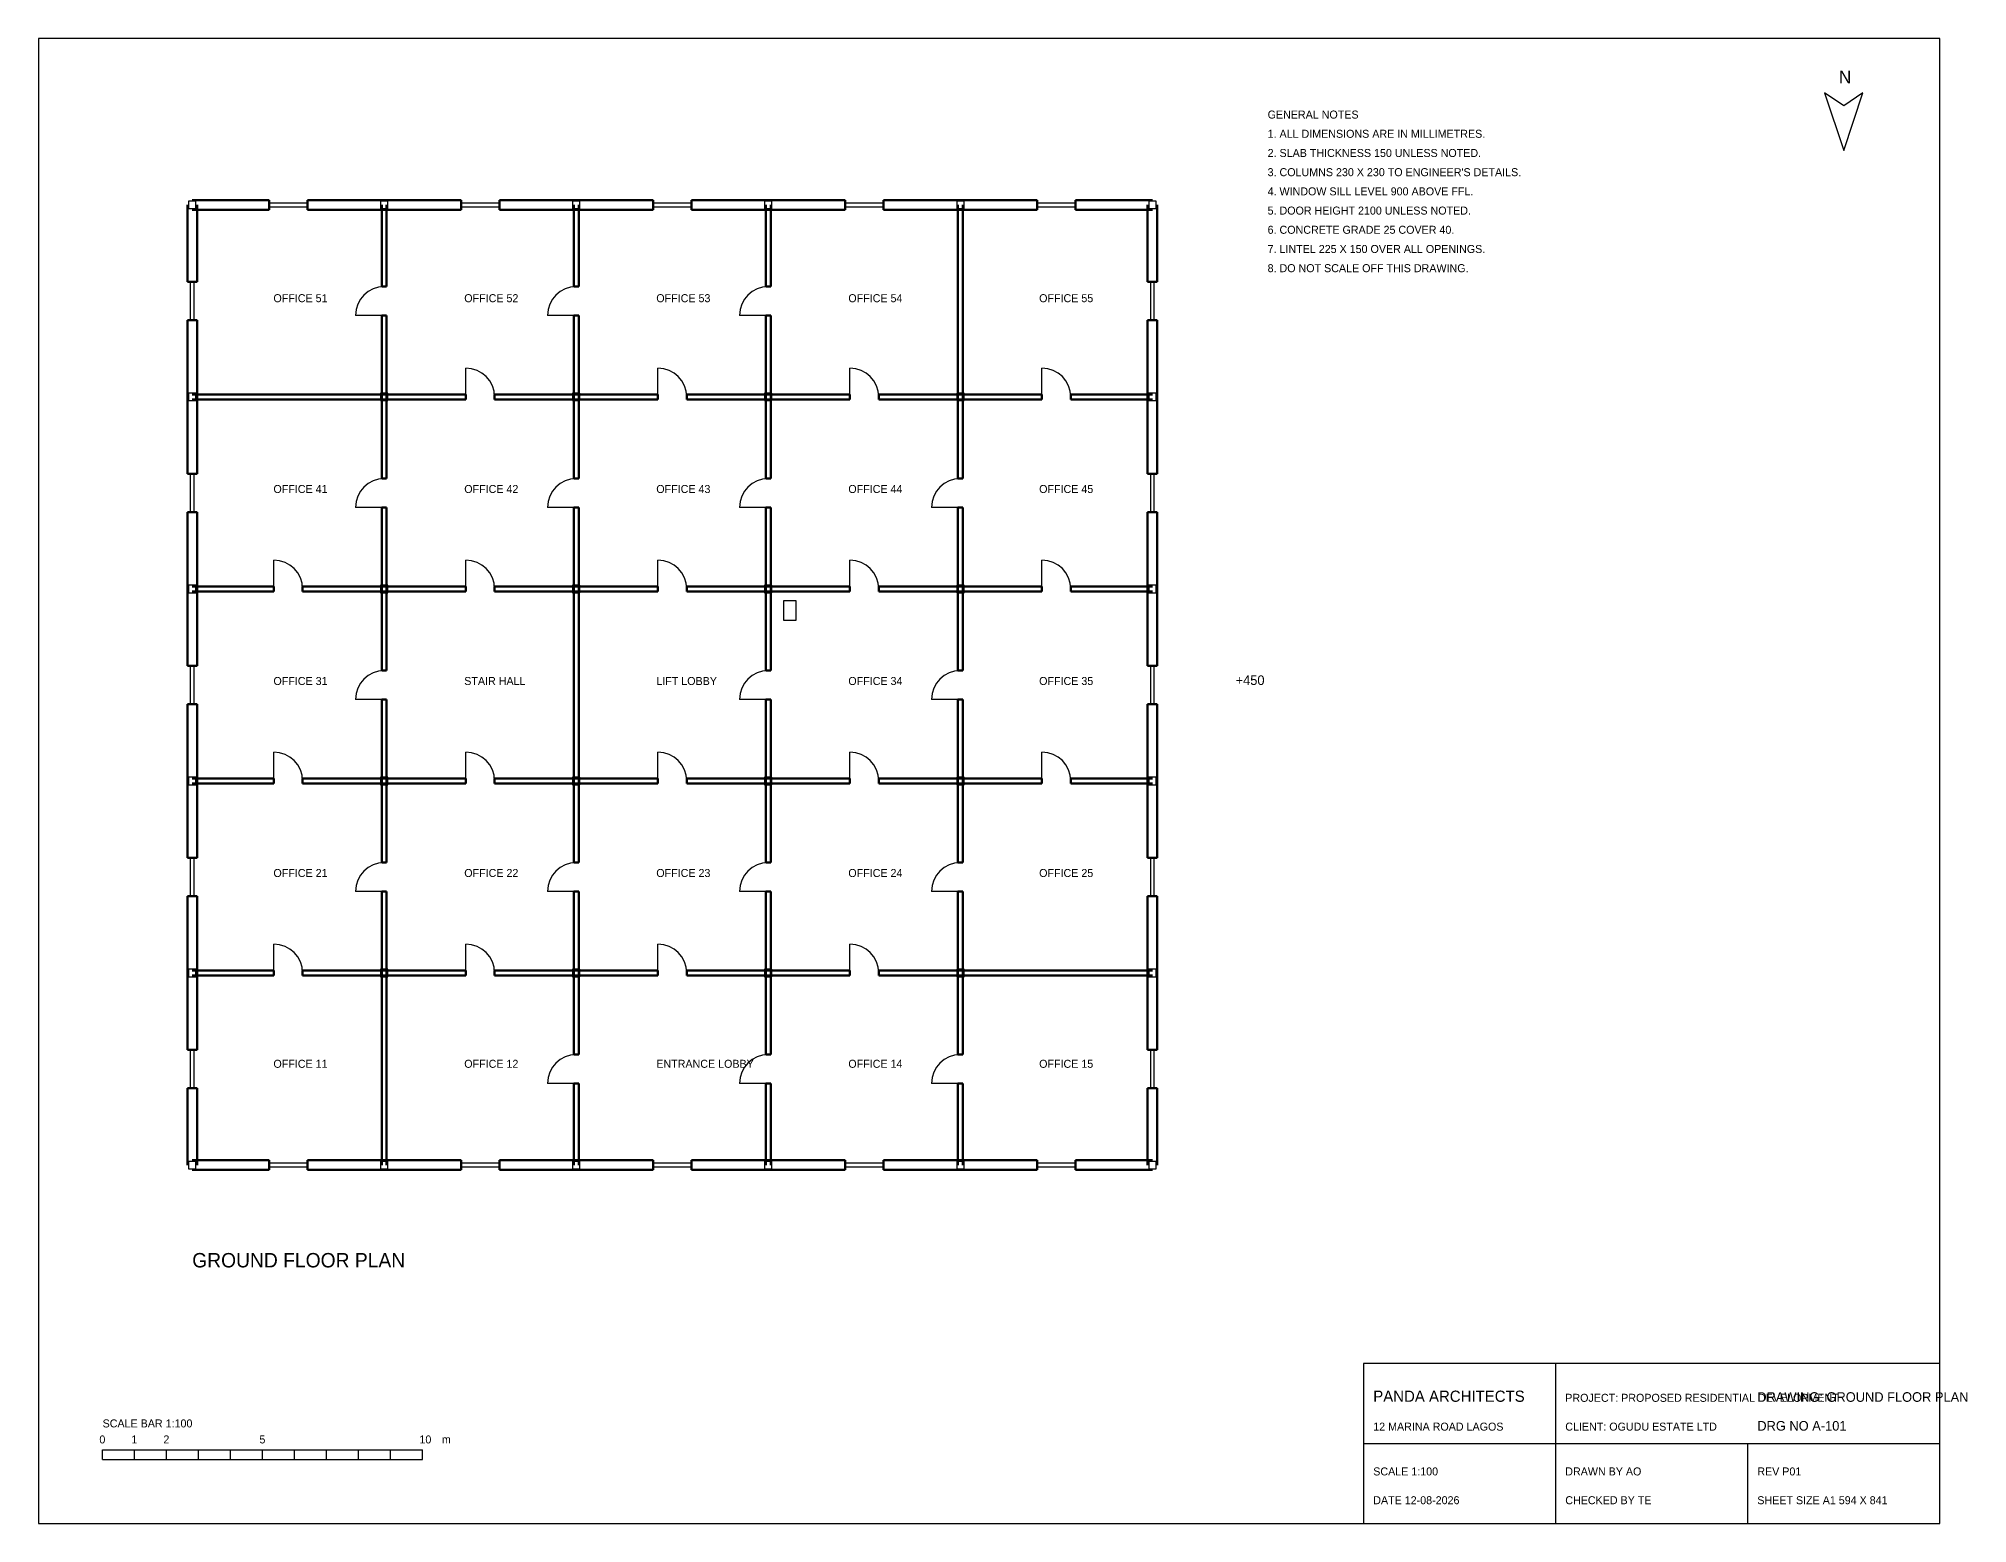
# Model space of a CAD drawing. Header units: millimetres. Extents: x 0 to 248600, y -11200 to 65200.
# Drawn here: x 0 to 60265, y -11200 to 35200 of the extents above; entities that cross this region are included whole.
import ezdxf

# ---------------------------------------------------------------- set-up
doc = ezdxf.new("R2010")
doc.units = ezdxf.units.MM
doc.layers.get('0').update_dxf_attribs({"color": 1, "linetype": 'CONTINUOUS'})
for name, color, linetype in [('COLUMN', 5, 'CONTINUOUS'), ('DOOR', 3, 'CONTINUOUS'), ('SANITARY', 7, 'CONTINUOUS'), ('TEXT', 6, 'CONTINUOUS'), ('WALL', 4, 'CONTINUOUS'), ('WIND', 2, 'CONTINUOUS')]:
    doc.layers.add(name, color=color, linetype=linetype)

# ---------------------------------------------------------------- blocks, each defined once
blk = doc.blocks.new('TITLEBLOCK-A1')
for p, q in [((6000, 0), (6000, 5000)), ((0, 2500), (18000, 2500)), ((12000, 0), (12000, 2500))]:
    blk.add_line(p, q)
blk.add_lwpolyline([(0, 0), (18000, 0), (18000, 5000), (0, 5000)], close=True)
for s, height, p in [('PANDA ARCHITECTS', 350, (300, 3800)), ('PROJECT: PROPOSED RESIDENTIAL DEVELOPMENT', 250, (6300, 3800)), ('12 MARINA ROAD LAGOS', 250, (300, 2900)), ('CLIENT: OGUDU ESTATE LTD', 250, (6300, 2900)), ('SCALE 1:100', 250, (300, 1500)), ('DRAWN BY AO', 250, (6300, 1500)), ('REV P01', 250, (12300, 1500)), ('DATE 12-08-2026', 250, (300, 600)), ('CHECKED BY TE', 250, (6300, 600)), ('SHEET SIZE A1 594 X 841', 250, (12300, 600))]:
    blk.add_text(s, height=height).set_placement(p)

msp = doc.modelspace()

# ---------------------------------------------------------------- linework, layer by layer
for p, q in [((59400, 35200), (0, 35200)), ((0, 35200), (0, -11200)), ((59400, -11200), (59400, 35200)), ((2000, -8900), (12000, -8900)), ((2000, -9200), (2000, -8900)), ((3000, -9200), (3000, -8900)), ((4000, -9200), (4000, -8900)), ((5000, -9200), (5000, -8900)), ((6000, -9200), (6000, -8900)), ((7000, -9200), (7000, -8900)), ((8000, -9200), (8000, -8900)), ((9000, -9200), (9000, -8900)), ((10000, -9200), (10000, -8900)), ((11000, -9200), (11000, -8900)), ((12000, -9200), (12000, -8900)), ((2000, -9200), (12000, -9200)), ((0, -11200), (59400, -11200))]:
    msp.add_line(p, q)
msp.add_lwpolyline([(56400, 31700), (57000, 33500), (56400, 33100), (55800, 33500)], close=True)
at = {"layer": 'COLUMN'}
for points in [[(4685, 29885), (4915, 29885), (4915, 30115), (4685, 30115)], [(10685, 29885), (10915, 29885), (10915, 30115), (10685, 30115)], [(16685, 29885), (16915, 29885), (16915, 30115), (16685, 30115)], [(22685, 29885), (22915, 29885), (22915, 30115), (22685, 30115)], [(28685, 29885), (28915, 29885), (28915, 30115), (28685, 30115)], [(34685, 29885), (34915, 29885), (34915, 30115), (34685, 30115)], [(4685, 23885), (4915, 23885), (4915, 24115), (4685, 24115)], [(10685, 23885), (10915, 23885), (10915, 24115), (10685, 24115)], [(16685, 23885), (16915, 23885), (16915, 24115), (16685, 24115)], [(22685, 23885), (22915, 23885), (22915, 24115), (22685, 24115)], [(28685, 23885), (28915, 23885), (28915, 24115), (28685, 24115)], [(34685, 23885), (34915, 23885), (34915, 24115), (34685, 24115)], [(4685, 17885), (4915, 17885), (4915, 18115), (4685, 18115)], [(10685, 17885), (10915, 17885), (10915, 18115), (10685, 18115)], [(16685, 17885), (16915, 17885), (16915, 18115), (16685, 18115)], [(22685, 17885), (22915, 17885), (22915, 18115), (22685, 18115)], [(28685, 17885), (28915, 17885), (28915, 18115), (28685, 18115)], [(34685, 17885), (34915, 17885), (34915, 18115), (34685, 18115)], [(4685, 11885), (4915, 11885), (4915, 12115), (4685, 12115)], [(10685, 11885), (10915, 11885), (10915, 12115), (10685, 12115)], [(16685, 11885), (16915, 11885), (16915, 12115), (16685, 12115)], [(22685, 11885), (22915, 11885), (22915, 12115), (22685, 12115)], [(28685, 11885), (28915, 11885), (28915, 12115), (28685, 12115)], [(34685, 11885), (34915, 11885), (34915, 12115), (34685, 12115)], [(4685, 5885), (4915, 5885), (4915, 6115), (4685, 6115)], [(10685, 5885), (10915, 5885), (10915, 6115), (10685, 6115)], [(16685, 5885), (16915, 5885), (16915, 6115), (16685, 6115)], [(22685, 5885), (22915, 5885), (22915, 6115), (22685, 6115)], [(28685, 5885), (28915, 5885), (28915, 6115), (28685, 6115)], [(34685, 5885), (34915, 5885), (34915, 6115), (34685, 6115)], [(4685, -115), (4915, -115), (4915, 115), (4685, 115)], [(10685, -115), (10915, -115), (10915, 115), (10685, 115)], [(16685, -115), (16915, -115), (16915, 115), (16685, 115)], [(22685, -115), (22915, -115), (22915, 115), (22685, 115)], [(28685, -115), (28915, -115), (28915, 115), (28685, 115)], [(34685, -115), (34915, -115), (34915, 115), (34685, 115)]]:
    msp.add_lwpolyline(points, close=True, dxfattribs=at)
at = {"layer": 'DOOR'}
for p, q in [((10800, 26550), (9900, 26550)), ((16800, 26550), (15900, 26550)), ((22800, 26550), (21900, 26550)), ((13350, 24000), (13350, 24900)), ((19350, 24000), (19350, 24900)), ((25350, 24000), (25350, 24900)), ((31350, 24000), (31350, 24900)), ((10800, 20550), (9900, 20550)), ((16800, 20550), (15900, 20550)), ((22800, 20550), (21900, 20550)), ((28800, 20550), (27900, 20550)), ((7350, 18000), (7350, 18900)), ((13350, 18000), (13350, 18900)), ((19350, 18000), (19350, 18900)), ((25350, 18000), (25350, 18900)), ((31350, 18000), (31350, 18900)), ((10800, 14550), (9900, 14550)), ((22800, 14550), (21900, 14550)), ((28800, 14550), (27900, 14550)), ((7350, 12000), (7350, 12900)), ((13350, 12000), (13350, 12900)), ((19350, 12000), (19350, 12900)), ((25350, 12000), (25350, 12900)), ((31350, 12000), (31350, 12900)), ((10800, 8550), (9900, 8550)), ((16800, 8550), (15900, 8550)), ((22800, 8550), (21900, 8550)), ((28800, 8550), (27900, 8550)), ((7350, 6000), (7350, 6900)), ((13350, 6000), (13350, 6900)), ((19350, 6000), (19350, 6900)), ((25350, 6000), (25350, 6900)), ((16800, 2550), (15900, 2550)), ((22800, 2550), (21900, 2550)), ((28800, 2550), (27900, 2550))]:
    msp.add_line(p, q, dxfattribs=at)
for centre, start, end in [((10800, 26550), 90, 180), ((16800, 26550), 90, 180), ((22800, 26550), 90, 180), ((13350, 24000), 0, 90), ((19350, 24000), 0, 90), ((25350, 24000), 0, 90), ((31350, 24000), 0, 90), ((10800, 20550), 90, 180), ((16800, 20550), 90, 180), ((22800, 20550), 90, 180), ((28800, 20550), 90, 180), ((7350, 18000), 0, 90), ((13350, 18000), 0, 90), ((19350, 18000), 0, 90), ((25350, 18000), 0, 90), ((31350, 18000), 0, 90), ((10800, 14550), 90, 180), ((22800, 14550), 90, 180), ((28800, 14550), 90, 180), ((7350, 12000), 0, 90), ((13350, 12000), 0, 90), ((19350, 12000), 0, 90), ((25350, 12000), 0, 90), ((31350, 12000), 0, 90), ((10800, 8550), 90, 180), ((16800, 8550), 90, 180), ((22800, 8550), 90, 180), ((28800, 8550), 90, 180), ((7350, 6000), 0, 90), ((13350, 6000), 0, 90), ((19350, 6000), 0, 90), ((25350, 6000), 0, 90), ((16800, 2550), 90, 180), ((22800, 2550), 90, 180), ((28800, 2550), 90, 180)]:
    msp.add_arc(centre, 900, start, end, dxfattribs=at)
at = {"layer": 'SANITARY'}
msp.add_lwpolyline([(23275, 17025), (23675, 17025), (23675, 17625), (23275, 17625)], close=True, dxfattribs=at)
at = {"layer": 'WALL', "lineweight": 50}
for p, q in [((7200, 30150), (4800, 30150)), ((7200, 29850), (7200, 30150)), ((10800, 30150), (8400, 30150)), ((8400, 29850), (8400, 30150)), ((13200, 30150), (10800, 30150)), ((13200, 29850), (13200, 30150)), ((16800, 30150), (14400, 30150)), ((14400, 29850), (14400, 30150)), ((19200, 30150), (16800, 30150)), ((19200, 29850), (19200, 30150)), ((22800, 30150), (20400, 30150)), ((20400, 29850), (20400, 30150)), ((25200, 30150), (22800, 30150)), ((25200, 29850), (25200, 30150)), ((28800, 30150), (26400, 30150)), ((26400, 29850), (26400, 30150)), ((31200, 30150), (28800, 30150)), ((31200, 29850), (31200, 30150)), ((34800, 30150), (32400, 30150)), ((32400, 29850), (32400, 30150)), ((4650, 27600), (4650, 30000)), ((4800, 29850), (7200, 29850)), ((4950, 30000), (4950, 27600)), ((8400, 29850), (10800, 29850)), ((10725, 27450), (10725, 30000)), ((10800, 29850), (13200, 29850)), ((10875, 30000), (10875, 27450)), ((14400, 29850), (16800, 29850)), ((16725, 27450), (16725, 30000)), ((16800, 29850), (19200, 29850)), ((16875, 30000), (16875, 27450)), ((20400, 29850), (22800, 29850)), ((22725, 27450), (22725, 30000)), ((22800, 29850), (25200, 29850)), ((22875, 30000), (22875, 27450)), ((26400, 29850), (28800, 29850)), ((28725, 24000), (28725, 30000)), ((28800, 29850), (31200, 29850)), ((28875, 30000), (28875, 24000)), ((32400, 29850), (34800, 29850)), ((34650, 27600), (34650, 30000)), ((34950, 30000), (34950, 27600)), ((4650, 27600), (4950, 27600)), ((10725, 27450), (10875, 27450)), ((16725, 27450), (16875, 27450)), ((22725, 27450), (22875, 27450)), ((34650, 27600), (34950, 27600)), ((10725, 24000), (10725, 26550)), ((10725, 26550), (10875, 26550)), ((10875, 26550), (10875, 24000)), ((16725, 24000), (16725, 26550)), ((16725, 26550), (16875, 26550)), ((16875, 26550), (16875, 24000)), ((22725, 24000), (22725, 26550)), ((22725, 26550), (22875, 26550)), ((22875, 26550), (22875, 24000)), ((4650, 24000), (4650, 26400)), ((4650, 26400), (4950, 26400)), ((4950, 26400), (4950, 24000)), ((34650, 24000), (34650, 26400)), ((34650, 26400), (34950, 26400)), ((34950, 26400), (34950, 24000)), ((4650, 21600), (4650, 24000)), ((10800, 24075), (4800, 24075)), ((4800, 23925), (10800, 23925)), ((4950, 24000), (4950, 21600)), ((10725, 21450), (10725, 24000)), ((13350, 24075), (10800, 24075)), ((10800, 23925), (13350, 23925)), ((10875, 24000), (10875, 21450)), ((13350, 23925), (13350, 24075)), ((16800, 24075), (14250, 24075)), ((14250, 23925), (14250, 24075)), ((14250, 23925), (16800, 23925)), ((16725, 21450), (16725, 24000)), ((19350, 24075), (16800, 24075)), ((16800, 23925), (19350, 23925)), ((16875, 24000), (16875, 21450)), ((19350, 23925), (19350, 24075)), ((22800, 24075), (20250, 24075)), ((20250, 23925), (20250, 24075)), ((20250, 23925), (22800, 23925)), ((22725, 21450), (22725, 24000)), ((25350, 24075), (22800, 24075)), ((22800, 23925), (25350, 23925)), ((22875, 24000), (22875, 21450)), ((25350, 23925), (25350, 24075)), ((28800, 24075), (26250, 24075)), ((26250, 23925), (26250, 24075)), ((26250, 23925), (28800, 23925)), ((28725, 21450), (28725, 24000)), ((31350, 24075), (28800, 24075)), ((28800, 23925), (31350, 23925)), ((28875, 24000), (28875, 21450)), ((31350, 23925), (31350, 24075)), ((34800, 24075), (32250, 24075)), ((32250, 23925), (32250, 24075)), ((32250, 23925), (34800, 23925)), ((34650, 21600), (34650, 24000)), ((34950, 24000), (34950, 21600)), ((4650, 21600), (4950, 21600)), ((10725, 21450), (10875, 21450)), ((16725, 21450), (16875, 21450)), ((22725, 21450), (22875, 21450)), ((28725, 21450), (28875, 21450)), ((34650, 21600), (34950, 21600)), ((10725, 18000), (10725, 20550)), ((10725, 20550), (10875, 20550)), ((10875, 20550), (10875, 18000)), ((16725, 18000), (16725, 20550)), ((16725, 20550), (16875, 20550)), ((16875, 20550), (16875, 18000)), ((22725, 18000), (22725, 20550)), ((22725, 20550), (22875, 20550)), ((22875, 20550), (22875, 18000)), ((28725, 18000), (28725, 20550)), ((28725, 20550), (28875, 20550)), ((28875, 20550), (28875, 18000)), ((4650, 18000), (4650, 20400)), ((4650, 20400), (4950, 20400)), ((4950, 20400), (4950, 18000)), ((34650, 18000), (34650, 20400)), ((34650, 20400), (34950, 20400)), ((34950, 20400), (34950, 18000)), ((4650, 15600), (4650, 18000)), ((7350, 18075), (4800, 18075)), ((4800, 17925), (7350, 17925)), ((4950, 18000), (4950, 15600)), ((7350, 17925), (7350, 18075)), ((10800, 18075), (8250, 18075)), ((8250, 17925), (8250, 18075)), ((8250, 17925), (10800, 17925)), ((10725, 15450), (10725, 18000)), ((13350, 18075), (10800, 18075)), ((10800, 17925), (13350, 17925)), ((10875, 18000), (10875, 15450)), ((13350, 17925), (13350, 18075)), ((16800, 18075), (14250, 18075)), ((14250, 17925), (14250, 18075)), ((14250, 17925), (16800, 17925)), ((16725, 12000), (16725, 18000)), ((19350, 18075), (16800, 18075)), ((16800, 17925), (19350, 17925)), ((16875, 18000), (16875, 12000)), ((19350, 17925), (19350, 18075)), ((22800, 18075), (20250, 18075)), ((20250, 17925), (20250, 18075)), ((20250, 17925), (22800, 17925)), ((22725, 15450), (22725, 18000)), ((25350, 18075), (22800, 18075)), ((22800, 17925), (25350, 17925)), ((22875, 18000), (22875, 15450)), ((25350, 17925), (25350, 18075)), ((28800, 18075), (26250, 18075)), ((26250, 17925), (26250, 18075)), ((26250, 17925), (28800, 17925)), ((28725, 15450), (28725, 18000)), ((31350, 18075), (28800, 18075)), ((28800, 17925), (31350, 17925)), ((28875, 18000), (28875, 15450)), ((31350, 17925), (31350, 18075)), ((34800, 18075), (32250, 18075)), ((32250, 17925), (32250, 18075)), ((32250, 17925), (34800, 17925)), ((34650, 15600), (34650, 18000)), ((34950, 18000), (34950, 15600)), ((4650, 15600), (4950, 15600)), ((10725, 15450), (10875, 15450)), ((22725, 15450), (22875, 15450)), ((28725, 15450), (28875, 15450)), ((34650, 15600), (34950, 15600)), ((10725, 12000), (10725, 14550)), ((10725, 14550), (10875, 14550)), ((10875, 14550), (10875, 12000)), ((22725, 12000), (22725, 14550)), ((22725, 14550), (22875, 14550)), ((22875, 14550), (22875, 12000)), ((28725, 12000), (28725, 14550)), ((28725, 14550), (28875, 14550)), ((28875, 14550), (28875, 12000)), ((4650, 12000), (4650, 14400)), ((4650, 14400), (4950, 14400)), ((4950, 14400), (4950, 12000)), ((34650, 12000), (34650, 14400)), ((34650, 14400), (34950, 14400)), ((34950, 14400), (34950, 12000)), ((7350, 12075), (4800, 12075)), ((7350, 11925), (7350, 12075)), ((10800, 12075), (8250, 12075)), ((8250, 11925), (8250, 12075)), ((13350, 12075), (10800, 12075)), ((13350, 11925), (13350, 12075)), ((16800, 12075), (14250, 12075)), ((14250, 11925), (14250, 12075)), ((19350, 12075), (16800, 12075)), ((19350, 11925), (19350, 12075)), ((22800, 12075), (20250, 12075)), ((20250, 11925), (20250, 12075)), ((25350, 12075), (22800, 12075)), ((25350, 11925), (25350, 12075)), ((28800, 12075), (26250, 12075)), ((26250, 11925), (26250, 12075)), ((31350, 12075), (28800, 12075)), ((31350, 11925), (31350, 12075)), ((34800, 12075), (32250, 12075)), ((32250, 11925), (32250, 12075)), ((4650, 9600), (4650, 12000)), ((4800, 11925), (7350, 11925)), ((4950, 12000), (4950, 9600)), ((8250, 11925), (10800, 11925)), ((10725, 9450), (10725, 12000)), ((10800, 11925), (13350, 11925)), ((10875, 12000), (10875, 9450)), ((14250, 11925), (16800, 11925)), ((16725, 9450), (16725, 12000)), ((16800, 11925), (19350, 11925)), ((16875, 12000), (16875, 9450)), ((20250, 11925), (22800, 11925)), ((22725, 9450), (22725, 12000)), ((22800, 11925), (25350, 11925)), ((22875, 12000), (22875, 9450)), ((26250, 11925), (28800, 11925)), ((28725, 9450), (28725, 12000)), ((28800, 11925), (31350, 11925)), ((28875, 12000), (28875, 9450)), ((32250, 11925), (34800, 11925)), ((34650, 9600), (34650, 12000)), ((34950, 12000), (34950, 9600)), ((4650, 9600), (4950, 9600)), ((10725, 9450), (10875, 9450)), ((16725, 9450), (16875, 9450)), ((22725, 9450), (22875, 9450)), ((28725, 9450), (28875, 9450)), ((34650, 9600), (34950, 9600)), ((10725, 6000), (10725, 8550)), ((10725, 8550), (10875, 8550)), ((10875, 8550), (10875, 6000)), ((16725, 6000), (16725, 8550)), ((16725, 8550), (16875, 8550)), ((16875, 8550), (16875, 6000)), ((22725, 6000), (22725, 8550)), ((22725, 8550), (22875, 8550)), ((22875, 8550), (22875, 6000)), ((28725, 6000), (28725, 8550)), ((28725, 8550), (28875, 8550)), ((28875, 8550), (28875, 6000)), ((4650, 6000), (4650, 8400)), ((4650, 8400), (4950, 8400)), ((4950, 8400), (4950, 6000)), ((34650, 6000), (34650, 8400)), ((34650, 8400), (34950, 8400)), ((34950, 8400), (34950, 6000)), ((7350, 6075), (4800, 6075)), ((7350, 5925), (7350, 6075)), ((10800, 6075), (8250, 6075)), ((8250, 5925), (8250, 6075)), ((13350, 6075), (10800, 6075)), ((13350, 5925), (13350, 6075)), ((16800, 6075), (14250, 6075)), ((14250, 5925), (14250, 6075)), ((19350, 6075), (16800, 6075)), ((19350, 5925), (19350, 6075)), ((22800, 6075), (20250, 6075)), ((20250, 5925), (20250, 6075)), ((25350, 6075), (22800, 6075)), ((25350, 5925), (25350, 6075)), ((28800, 6075), (26250, 6075)), ((26250, 5925), (26250, 6075)), ((34800, 6075), (28800, 6075)), ((4650, 3600), (4650, 6000)), ((4800, 5925), (7350, 5925)), ((4950, 6000), (4950, 3600)), ((8250, 5925), (10800, 5925)), ((10725, 0), (10725, 6000)), ((10800, 5925), (13350, 5925)), ((10875, 6000), (10875, 0)), ((14250, 5925), (16800, 5925)), ((16725, 3450), (16725, 6000)), ((16800, 5925), (19350, 5925)), ((16875, 6000), (16875, 3450)), ((20250, 5925), (22800, 5925)), ((22725, 3450), (22725, 6000)), ((22800, 5925), (25350, 5925)), ((22875, 6000), (22875, 3450)), ((26250, 5925), (28800, 5925)), ((28725, 3450), (28725, 6000)), ((28800, 5925), (34800, 5925)), ((28875, 6000), (28875, 3450)), ((34650, 3600), (34650, 6000)), ((34950, 6000), (34950, 3600)), ((4650, 3600), (4950, 3600)), ((16725, 3450), (16875, 3450)), ((22725, 3450), (22875, 3450)), ((28725, 3450), (28875, 3450)), ((34650, 3600), (34950, 3600)), ((16725, 0), (16725, 2550)), ((16725, 2550), (16875, 2550)), ((16875, 2550), (16875, 0)), ((22725, 0), (22725, 2550)), ((22725, 2550), (22875, 2550)), ((22875, 2550), (22875, 0)), ((28725, 0), (28725, 2550)), ((28725, 2550), (28875, 2550)), ((28875, 2550), (28875, 0)), ((4650, 0), (4650, 2400)), ((4650, 2400), (4950, 2400)), ((4950, 2400), (4950, 0)), ((34650, 0), (34650, 2400)), ((34650, 2400), (34950, 2400)), ((34950, 2400), (34950, 0)), ((7200, 150), (4800, 150)), ((7200, -150), (7200, 150)), ((10800, 150), (8400, 150)), ((8400, -150), (8400, 150)), ((13200, 150), (10800, 150)), ((13200, -150), (13200, 150)), ((16800, 150), (14400, 150)), ((14400, -150), (14400, 150)), ((19200, 150), (16800, 150)), ((19200, -150), (19200, 150)), ((22800, 150), (20400, 150)), ((20400, -150), (20400, 150)), ((25200, 150), (22800, 150)), ((25200, -150), (25200, 150)), ((28800, 150), (26400, 150)), ((26400, -150), (26400, 150)), ((31200, 150), (28800, 150)), ((31200, -150), (31200, 150)), ((34800, 150), (32400, 150)), ((32400, -150), (32400, 150)), ((4800, -150), (7200, -150)), ((8400, -150), (10800, -150)), ((10800, -150), (13200, -150)), ((14400, -150), (16800, -150)), ((16800, -150), (19200, -150)), ((20400, -150), (22800, -150)), ((22800, -150), (25200, -150)), ((26400, -150), (28800, -150)), ((28800, -150), (31200, -150)), ((32400, -150), (34800, -150))]:
    msp.add_line(p, q, dxfattribs=at)
at = {"layer": 'WIND'}
for points in [[(7200, 29940), (8400, 29940), (8400, 30060), (7200, 30060)], [(13200, 29940), (14400, 29940), (14400, 30060), (13200, 30060)], [(19200, 29940), (20400, 29940), (20400, 30060), (19200, 30060)], [(25200, 29940), (26400, 29940), (26400, 30060), (25200, 30060)], [(31200, 29940), (32400, 29940), (32400, 30060), (31200, 30060)], [(4740, 26400), (4860, 26400), (4860, 27600), (4740, 27600)], [(34740, 26400), (34860, 26400), (34860, 27600), (34740, 27600)], [(4740, 20400), (4860, 20400), (4860, 21600), (4740, 21600)], [(34740, 20400), (34860, 20400), (34860, 21600), (34740, 21600)], [(4740, 14400), (4860, 14400), (4860, 15600), (4740, 15600)], [(34740, 14400), (34860, 14400), (34860, 15600), (34740, 15600)], [(4740, 8400), (4860, 8400), (4860, 9600), (4740, 9600)], [(34740, 8400), (34860, 8400), (34860, 9600), (34740, 9600)], [(4740, 2400), (4860, 2400), (4860, 3600), (4740, 3600)], [(34740, 2400), (34860, 2400), (34860, 3600), (34740, 3600)], [(7200, -60), (8400, -60), (8400, 60), (7200, 60)], [(13200, -60), (14400, -60), (14400, 60), (13200, 60)], [(19200, -60), (20400, -60), (20400, 60), (19200, 60)], [(25200, -60), (26400, -60), (26400, 60), (25200, 60)], [(31200, -60), (32400, -60), (32400, 60), (31200, 60)]]:
    msp.add_lwpolyline(points, close=True, dxfattribs=at)

# ---------------------------------------------------------------- block references
msp.add_blockref('TITLEBLOCK-A1', (41400, -11200))

# ---------------------------------------------------------------- texts
for s, height, p in [('N', 400, (56250, 33800)), ('GENERAL NOTES', 250, (38400, 32700)), ('1. ALL DIMENSIONS ARE IN MILLIMETRES.', 250, (38400, 32100)), ('2. SLAB THICKNESS 150 UNLESS NOTED.', 250, (38400, 31500)), ("3. COLUMNS 230 X 230 TO ENGINEER'S DETAILS.", 250, (38400, 30900)), ('4. WINDOW SILL LEVEL 900 ABOVE FFL.', 250, (38400, 30300)), ('5. DOOR HEIGHT 2100 UNLESS NOTED.', 250, (38400, 29700)), ('6. CONCRETE GRADE 25 COVER 40.', 250, (38400, 29100)), ('7. LINTEL 225 X 150 OVER ALL OPENINGS.', 250, (38400, 28500)), ('8. DO NOT SCALE OFF THIS DRAWING.', 250, (38400, 27900)), ('DRAWING: GROUND FLOOR PLAN', 300, (53700, -7400)), ('SCALE BAR 1:100', 250, (2000, -8200)), ('DRG NO A-101', 300, (53700, -8300)), ('0', 250, (1900, -8700)), ('1', 250, (2900, -8700)), ('2', 250, (3900, -8700)), ('5', 250, (6900, -8700)), ('10', 250, (11900, -8700)), ('m', 250, (12600, -8700))]:
    msp.add_text(s, height=height).set_placement(p)
at = {"layer": 'TEXT'}
for s, height, p in [('OFFICE 51', 250, (7338, 26962)), ('OFFICE 52', 250, (13300, 26962)), ('OFFICE 53', 250, (19300, 26962)), ('OFFICE 54', 250, (25300, 26962)), ('OFFICE 55', 250, (31262, 26962)), ('OFFICE 41', 250, (7338, 21000)), ('OFFICE 42', 250, (13300, 21000)), ('OFFICE 43', 250, (19300, 21000)), ('OFFICE 44', 250, (25300, 21000)), ('OFFICE 45', 250, (31262, 21000)), ('OFFICE 31', 250, (7338, 15000)), ('STAIR HALL', 250, (13300, 15000)), ('LIFT LOBBY', 250, (19300, 15000)), ('OFFICE 34', 250, (25300, 15000)), ('OFFICE 35', 250, (31262, 15000)), ('+450', 300, (37400, 15000)), ('OFFICE 21', 250, (7338, 9000)), ('OFFICE 22', 250, (13300, 9000)), ('OFFICE 23', 250, (19300, 9000)), ('OFFICE 24', 250, (25300, 9000)), ('OFFICE 25', 250, (31262, 9000)), ('OFFICE 11', 250, (7338, 3038)), ('OFFICE 12', 250, (13300, 3038)), ('ENTRANCE LOBBY', 250, (19300, 3038)), ('OFFICE 14', 250, (25300, 3038)), ('OFFICE 15', 250, (31262, 3038)), ('GROUND FLOOR PLAN', 450, (4800, -3200))]:
    msp.add_text(s, height=height, dxfattribs=at).set_placement(p)

doc.saveas('drawing.dxf')
